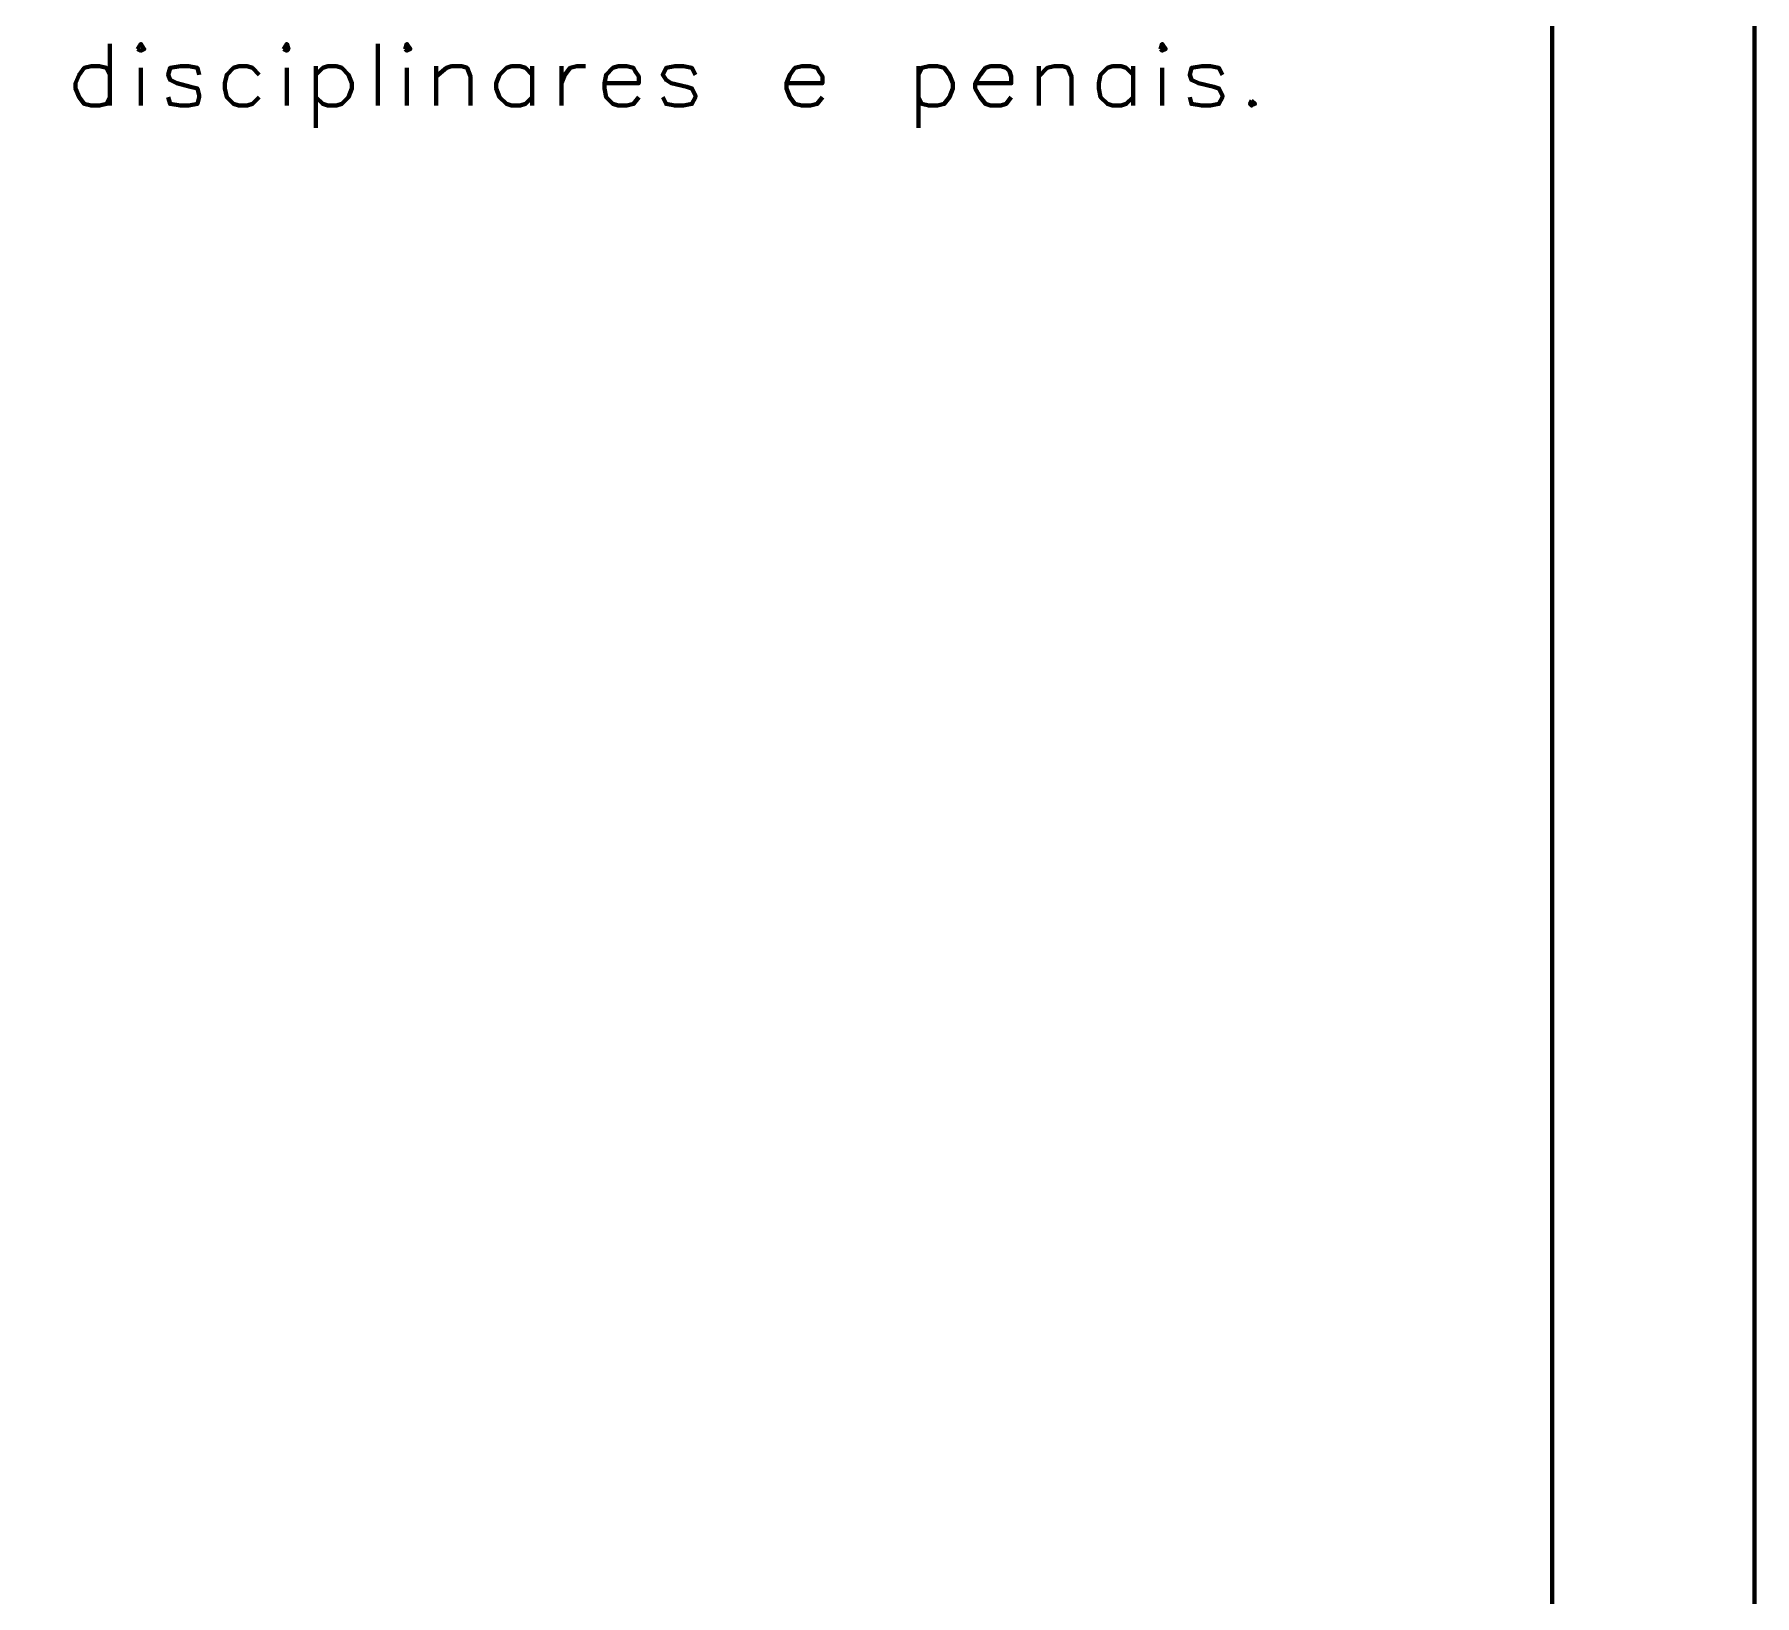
# Model space of a CAD drawing. Header units: inches. Extents: x 1 to 529, y -1 to 335.
# Drawn here: x 408 to 474.8, y 210.5 to 271.2 of the extents above; entities that cross this region are included whole.
import ezdxf

# ---------------------------------------------------------------- set-up
doc = ezdxf.new("R2010")
doc.units = ezdxf.units.IN
doc.layers.add('P', color=250, linetype='CONTINUOUS', lineweight=100)

msp = doc.modelspace()

# ---------------------------------------------------------------- linework, layer by layer
at = {"layer": 'P', "color": 252, "linetype": 'CONTINUOUS'}
for points in [[(1.2, 334.867), (474.8, 334.867), (474.8, 0), (1.2, 0), (1.2, 334.867)], [(18.067, 327), (466.933, 327), (466.933, 7.867), (18.067, 7.867), (18.067, 327)], [(410.933, 270.8), (410.933, 268.4)], [(412, 270.6), (412.133, 270.533), (412.267, 270.6), (412.133, 270.8), (412, 270.6)], [(417.667, 270.6), (417.8, 270.533), (417.867, 270.6), (417.8, 270.8), (417.667, 270.6)], [(421.333, 270.8), (421.333, 268.4)], [(422.4, 270.6), (422.467, 270.533), (422.6, 270.6), (422.467, 270.8), (422.4, 270.6)], [(451.733, 270.6), (451.8, 270.533), (451.933, 270.6), (451.8, 270.8), (451.733, 270.6)], [(410.933, 269.6), (410.8, 269.867), (410.533, 269.933), (410.2, 269.933), (409.933, 269.867), (409.733, 269.6), (409.6, 269.267), (409.6, 269.067), (409.733, 268.733), (409.933, 268.467), (410.2, 268.4), (410.533, 268.4), (410.8, 268.467), (410.933, 268.733)], [(414.4, 269.6), (414.333, 269.867), (414, 269.933), (413.667, 269.933), (413.267, 269.867), (413.2, 269.6), (413.267, 269.4), (413.533, 269.267), (414.067, 269.133), (414.333, 269.067), (414.4, 268.8), (414.4, 268.733), (414.333, 268.467), (414, 268.4), (413.667, 268.4), (413.267, 268.467), (413.2, 268.733)], [(416.733, 269.6), (416.467, 269.867), (416.267, 269.933), (415.933, 269.933), (415.733, 269.867), (415.467, 269.6), (415.4, 269.267), (415.4, 269.067), (415.467, 268.733), (415.733, 268.467), (415.933, 268.4), (416.267, 268.4), (416.467, 268.467), (416.733, 268.733)], [(418.933, 269.933), (418.933, 267.533)], [(418.933, 269.6), (419.2, 269.867), (419.4, 269.933), (419.733, 269.933), (419.933, 269.867), (420.2, 269.6), (420.333, 269.267), (420.333, 269.067), (420.2, 268.733), (419.933, 268.467), (419.733, 268.4), (419.4, 268.4), (419.2, 268.467), (418.933, 268.733)], [(423.6, 269.933), (423.6, 268.4)], [(423.6, 269.533), (424, 269.867), (424.2, 269.933), (424.6, 269.933), (424.8, 269.867), (424.933, 269.533), (424.933, 268.4)], [(427.333, 269.6), (427.067, 269.867), (426.867, 269.933), (426.533, 269.933), (426.333, 269.867), (426.067, 269.6), (425.933, 269.267), (425.933, 269.067), (426.067, 268.733), (426.333, 268.467), (426.533, 268.4), (426.867, 268.4), (427.067, 268.467), (427.333, 268.733)], [(427.333, 269.933), (427.333, 268.4)], [(428.467, 269.933), (428.467, 268.4)], [(428.467, 269.267), (428.6, 269.6), (428.8, 269.867), (429.067, 269.933), (429.4, 269.933)], [(430.133, 269.267), (431.467, 269.267), (431.467, 269.533), (431.333, 269.733), (431.267, 269.867), (431, 269.933), (430.667, 269.933), (430.467, 269.867), (430.2, 269.6), (430.133, 269.267), (430.133, 269.067), (430.2, 268.733), (430.467, 268.467), (430.667, 268.4), (431, 268.4), (431.267, 268.467), (431.467, 268.733)], [(433.667, 269.6), (433.533, 269.867), (433.2, 269.933), (432.867, 269.933), (432.533, 269.867), (432.4, 269.6), (432.533, 269.4), (432.733, 269.267), (433.333, 269.133), (433.533, 269.067), (433.667, 268.8), (433.667, 268.733), (433.533, 268.467), (433.2, 268.4), (432.867, 268.4), (432.533, 268.467), (432.4, 268.733)], [(437.2, 269.267), (438.6, 269.267), (438.6, 269.533), (438.467, 269.733), (438.4, 269.867), (438.133, 269.933), (437.8, 269.933), (437.533, 269.867), (437.333, 269.6), (437.2, 269.267), (437.2, 269.067), (437.333, 268.733), (437.533, 268.467), (437.8, 268.4), (438.133, 268.4), (438.4, 268.467), (438.6, 268.733)], [(442.333, 269.933), (442.333, 267.533)], [(442.333, 269.6), (442.467, 269.867), (442.733, 269.933), (443.067, 269.933), (443.333, 269.867), (443.533, 269.6), (443.667, 269.267), (443.667, 269.067), (443.533, 268.733), (443.333, 268.467), (443.067, 268.4), (442.733, 268.4), (442.467, 268.467), (442.333, 268.733)], [(444.533, 269.267), (445.933, 269.267), (445.933, 269.533), (445.867, 269.733), (445.733, 269.867), (445.533, 269.933), (445.133, 269.933), (444.933, 269.867), (444.733, 269.6), (444.533, 269.267), (444.533, 269.067), (444.733, 268.733), (444.933, 268.467), (445.133, 268.4), (445.533, 268.4), (445.733, 268.467), (445.933, 268.733)], [(447, 269.933), (447, 268.4)], [(447, 269.533), (447.333, 269.867), (447.6, 269.933), (447.933, 269.933), (448.133, 269.867), (448.267, 269.533), (448.267, 268.4)], [(450.667, 269.6), (450.4, 269.867), (450.2, 269.933), (449.867, 269.933), (449.667, 269.867), (449.4, 269.6), (449.333, 269.267), (449.333, 269.067), (449.4, 268.733), (449.667, 268.467), (449.867, 268.4), (450.2, 268.4), (450.4, 268.467), (450.667, 268.733)], [(450.667, 269.933), (450.667, 268.4)], [(454.133, 269.6), (454, 269.867), (453.667, 269.933), (453.333, 269.933), (452.933, 269.867), (452.867, 269.6), (452.933, 269.4), (453.2, 269.267), (453.8, 269.133), (454, 269.067), (454.133, 268.8), (454.133, 268.733), (454, 268.467), (453.667, 268.4), (453.333, 268.4), (452.933, 268.467), (452.867, 268.733)], [(412.133, 269.867), (412.133, 268.4)], [(417.8, 269.867), (417.8, 268.4)], [(422.467, 269.867), (422.467, 268.4)], [(451.8, 269.867), (451.8, 268.4)], [(455.267, 268.6), (455.2, 268.467), (455.267, 268.4), (455.4, 268.467), (455.267, 268.6)]]:
    msp.add_lwpolyline(points, dxfattribs=at)

doc.saveas('drawing.dxf')
